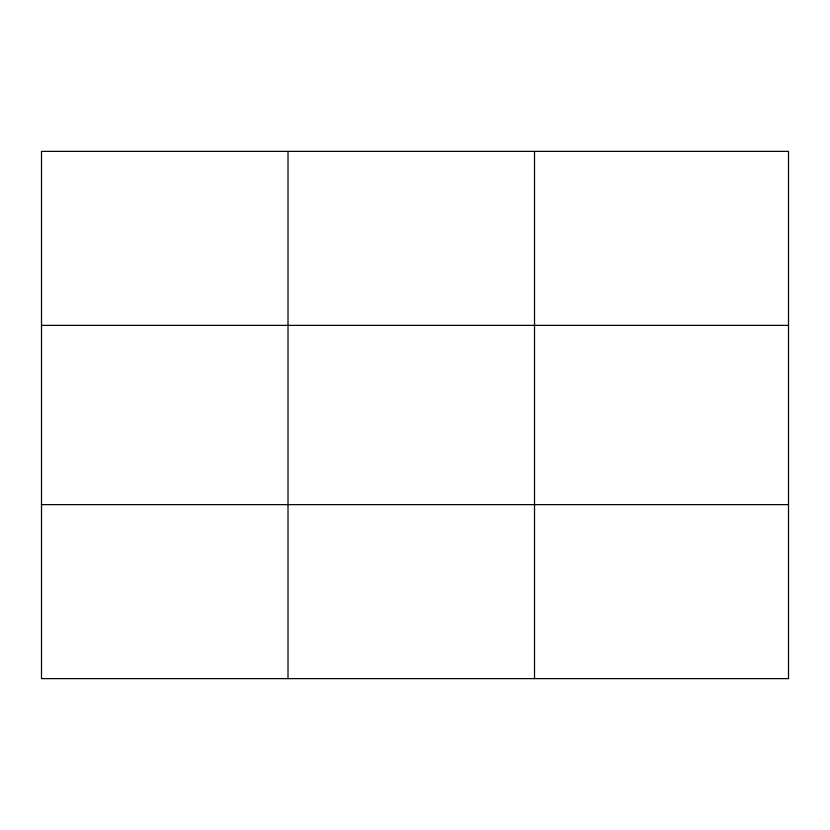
<?xml version="1.0" encoding="UTF-8"?>
<svg xmlns="http://www.w3.org/2000/svg" width="830" height="830" viewBox="0 0 830 830"><rect width="100%" height="100%" fill="white"/><g stroke="black" fill="none" stroke-linecap="round" stroke-linejoin="round"><path stroke-width="1.25" d="M288.01 678.618L288.01 151.382M534.52 678.618L534.52 151.382M41.5 325.37L788.5 325.37M41.5 504.63L788.5 504.63M788.5 643.821L788.5 678.618L41.5 678.618L41.5 151.382L788.5 151.382L788.5 643.821"/></g></svg>
